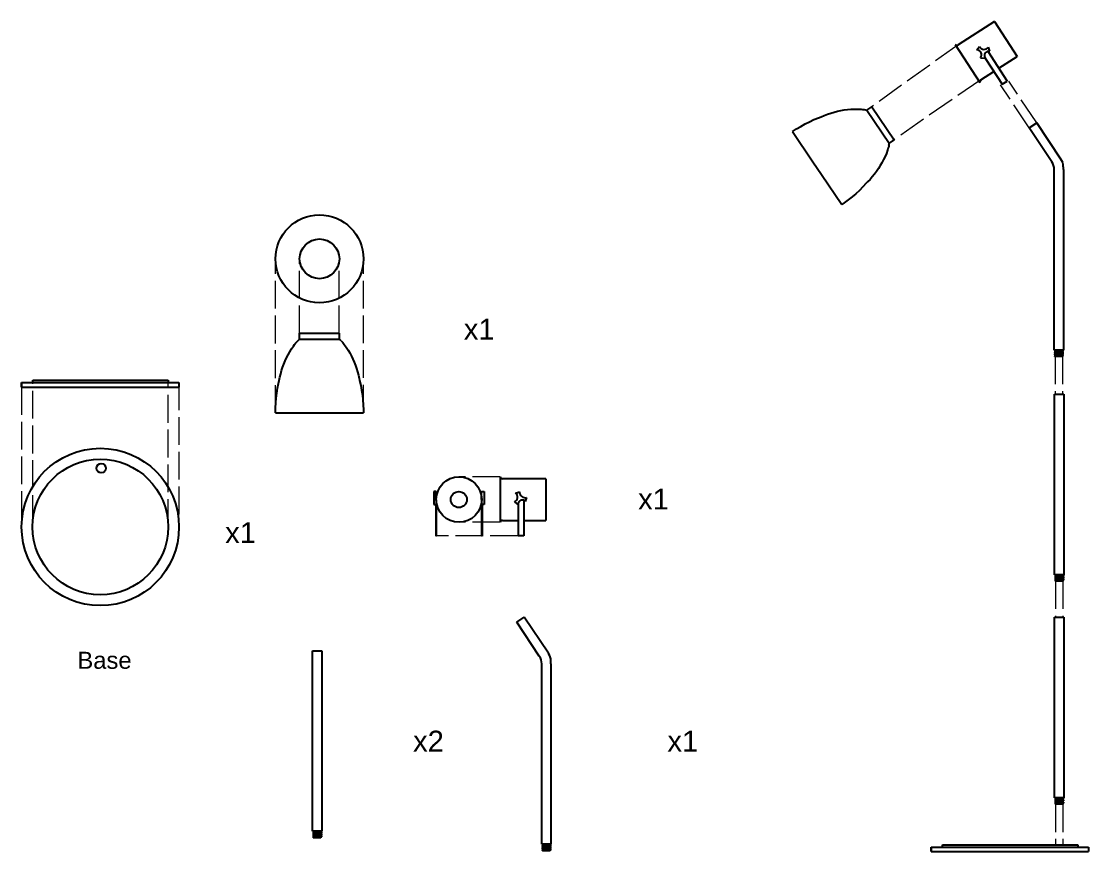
# Model space of a CAD drawing. Header units: millimetres. Extents: x -928 to -467, y 949 to 1586.
# Drawn here: x -927.7 to -466.6, y 1227 to 1585.7 of the extents above; entities that cross this region are included whole.
import ezdxf

# ---------------------------------------------------------------- set-up
doc = ezdxf.new("R2010")
doc.units = ezdxf.units.MM
doc.linetypes.add('ACAD_ISO02W100', pattern=[15, 12, -3])
doc.layers.add('Hektar', color=255, linetype='Continuous')
doc.layers.add('Linee di proiezione', color=3, linetype='ACAD_ISO02W100', lineweight=13)
doc.styles.get("Standard").update_dxf_attribs({"font": 'Arial.ttf'})

msp = doc.modelspace()

# ---------------------------------------------------------------- linework, layer by layer
at = {"layer": 'Hektar'}
for p, q in [((-507.29, 1585.71), (-523, 1575.58)), ((-507.29, 1585.71), (-497.53, 1570.59)), ((-524.27, 1575.71), (-513.63, 1559.23)), ((-514.89, 1573.37), (-513.78, 1574.85)), ((-510.19, 1572.79), (-501.82, 1559.91)), ((-509.33, 1572.8), (-509.82, 1574.53)), ((-513.29, 1569.99), (-511.3, 1569.78)), ((-511.3, 1569.78), (-511.36, 1569.96)), ((-511.33, 1569.87), (-506.11, 1561.84)), ((-505.44, 1565.48), (-497.53, 1570.59)), ((-513.24, 1560.45), (-507.58, 1564.1)), ((-506.11, 1561.84), (-503.96, 1558.52)), ((-503.96, 1558.52), (-501.82, 1559.91)), ((-562.44, 1547.36), (-560.3, 1548.8)), ((-562.39, 1547.34), (-552.78, 1533.14)), ((-560.3, 1548.8), (-550.66, 1534.57)), ((-492.26, 1539.65), (-489.02, 1541.81)), ((-478.63, 1526.23), (-489.02, 1541.81)), ((-594.57, 1538.06), (-585.76, 1525.07)), ((-482.55, 1525.03), (-492.26, 1539.65)), ((-550.66, 1534.57), (-552.78, 1533.14)), ((-585.76, 1525.07), (-582.05, 1519.61)), ((-477.49, 1521.71), (-477.49, 1522.91)), ((-582.05, 1519.61), (-573.24, 1506.61)), ((-481.49, 1443.71), (-481.49, 1521.71)), ((-477.49, 1521.71), (-477.49, 1443.71)), ((-807.62, 1448.41), (-807.62, 1450.99)), ((-807.62, 1450.99), (-790.42, 1450.99)), ((-807.58, 1448.44), (-790.42, 1448.44)), ((-790.42, 1450.99), (-790.42, 1448.44)), ((-477.49, 1443.71), (-481.49, 1443.71)), ((-477.67, 1443.53), (-481.28, 1443.13)), ((-481.06, 1440.9), (-481.06, 1443.71)), ((-477.89, 1443.71), (-477.89, 1440.9)), ((-477.67, 1443.53), (-477.67, 1443.41)), ((-477.67, 1443.41), (-481.28, 1443.01)), ((-477.67, 1443.17), (-481.28, 1442.77)), ((-481.28, 1443.13), (-481.28, 1443.01)), ((-477.67, 1443.04), (-481.28, 1442.65)), ((-477.67, 1442.81), (-481.28, 1442.41)), ((-481.28, 1442.77), (-481.28, 1442.65)), ((-477.67, 1442.68), (-481.28, 1442.29)), ((-477.67, 1442.49), (-481.28, 1442.1)), ((-481.28, 1442.41), (-481.28, 1442.29)), ((-477.67, 1442.37), (-481.28, 1441.97)), ((-477.67, 1442.16), (-481.28, 1441.76)), ((-481.28, 1442.1), (-481.28, 1441.97)), ((-477.67, 1442.03), (-481.28, 1441.63)), ((-477.67, 1441.8), (-481.28, 1441.4)), ((-481.28, 1441.76), (-481.28, 1441.63)), ((-477.67, 1441.67), (-481.28, 1441.28)), ((-477.67, 1441.48), (-481.28, 1441.08)), ((-481.28, 1441.4), (-481.28, 1441.28)), ((-477.67, 1441.35), (-481.28, 1440.96)), ((-481.28, 1441.08), (-481.28, 1440.96)), ((-477.89, 1440.9), (-481.06, 1440.9)), ((-477.67, 1443.17), (-477.67, 1443.04)), ((-477.67, 1442.81), (-477.67, 1442.68)), ((-477.67, 1442.49), (-477.67, 1442.37)), ((-477.67, 1442.16), (-477.67, 1442.03)), ((-477.67, 1441.8), (-477.67, 1441.67)), ((-477.67, 1441.48), (-477.67, 1441.35)), ((-927.67, 1429.7), (-927.67, 1427.7)), ((-927.67, 1427.7), (-927.67, 1429.7)), ((-927.67, 1429.7), (-859.67, 1429.7)), ((-922.78, 1429.69), (-922.78, 1430.69)), ((-922.78, 1430.69), (-864.34, 1430.69)), ((-864.34, 1430.69), (-864.34, 1429.7)), ((-859.67, 1429.7), (-859.7, 1427.7)), ((-927.69, 1427.7), (-859.7, 1427.7)), ((-481.28, 1346.63), (-481.28, 1424.63)), ((-481.28, 1424.63), (-477.28, 1424.63)), ((-477.28, 1424.63), (-477.28, 1346.63)), ((-817.93, 1416.59), (-802.23, 1416.6)), ((-802.23, 1416.6), (-795.63, 1416.61)), ((-795.63, 1416.61), (-779.93, 1416.62)), ((-720.79, 1388.91), (-720.85, 1369.29)), ((-701.1, 1388.04), (-719.8, 1388.1)), ((-701.1, 1388.04), (-701.16, 1370.04)), ((-748.45, 1382.51), (-749.52, 1382.51)), ((-749.52, 1382.51), (-749.52, 1376.9)), ((-748.45, 1379.06), (-748.45, 1382.51)), ((-748.45, 1379.04), (-748.45, 1363.43)), ((-728.87, 1379.14), (-728.87, 1382.6)), ((-728.87, 1382.6), (-727.79, 1382.6)), ((-728.87, 1379.14), (-728.87, 1363.43)), ((-728.87, 1379.14), (-728.83, 1379.14)), ((-727.79, 1382.6), (-727.79, 1376.98)), ((-714.2, 1381.84), (-712.46, 1382.47)), ((-709.86, 1378.32), (-709.32, 1380.04)), ((-749.52, 1376.9), (-748.45, 1376.9)), ((-748.66, 1376.9), (-748.66, 1363.43)), ((-727.79, 1376.98), (-728.87, 1376.98)), ((-728.6, 1376.98), (-728.6, 1363.43)), ((-714.71, 1378.13), (-713.15, 1376.87)), ((-713.15, 1376.87), (-713.11, 1377.05)), ((-713.13, 1376.96), (-713.13, 1367.38)), ((-710.58, 1378.78), (-710.58, 1363.43)), ((-719.86, 1370.1), (-713.13, 1370.08)), ((-710.58, 1370.07), (-701.16, 1370.04)), ((-713.13, 1367.38), (-713.13, 1363.43)), ((-748.66, 1363.43), (-748.44, 1363.43)), ((-728.68, 1363.43), (-728.87, 1363.43)), ((-710.58, 1363.43), (-713.1, 1363.43)), ((-477.28, 1346.63), (-481.28, 1346.63)), ((-480.85, 1343.82), (-480.85, 1346.63)), ((-477.67, 1346.63), (-477.67, 1343.82)), ((-477.46, 1346.45), (-481.06, 1346.06)), ((-477.46, 1346.33), (-481.06, 1345.93)), ((-477.46, 1346.09), (-481.06, 1345.7)), ((-481.06, 1346.06), (-481.06, 1345.93)), ((-477.46, 1345.97), (-481.06, 1345.57)), ((-477.46, 1345.73), (-481.06, 1345.33)), ((-481.06, 1345.7), (-481.06, 1345.57)), ((-477.46, 1345.61), (-481.06, 1345.21)), ((-477.46, 1345.42), (-481.06, 1345.02)), ((-481.06, 1345.33), (-481.06, 1345.21)), ((-477.46, 1345.29), (-481.06, 1344.89)), ((-477.46, 1345.08), (-481.06, 1344.68)), ((-481.06, 1345.02), (-481.06, 1344.89)), ((-477.46, 1344.95), (-481.06, 1344.56)), ((-477.46, 1344.72), (-481.06, 1344.33)), ((-481.06, 1344.68), (-481.06, 1344.56)), ((-477.46, 1344.6), (-481.06, 1344.2)), ((-477.46, 1344.4), (-481.06, 1344)), ((-481.06, 1344.33), (-481.06, 1344.2)), ((-477.46, 1344.27), (-481.06, 1343.88)), ((-481.06, 1344), (-481.06, 1343.88)), ((-477.67, 1343.82), (-480.85, 1343.82)), ((-477.46, 1346.45), (-477.46, 1346.33)), ((-477.46, 1346.09), (-477.46, 1345.97)), ((-477.46, 1345.73), (-477.46, 1345.61)), ((-477.46, 1345.42), (-477.46, 1345.29)), ((-477.46, 1345.08), (-477.46, 1344.95)), ((-477.46, 1344.72), (-477.46, 1344.6)), ((-477.46, 1344.4), (-477.46, 1344.27)), ((-713.67, 1326.08), (-710.43, 1328.24)), ((-700.03, 1312.66), (-710.43, 1328.24)), ((-481.28, 1250.26), (-481.28, 1328.26)), ((-481.28, 1328.26), (-477.28, 1328.26)), ((-477.28, 1328.26), (-477.28, 1250.26)), ((-703.96, 1311.46), (-713.67, 1326.08)), ((-801.93, 1235.76), (-801.93, 1313.76)), ((-801.93, 1313.76), (-797.93, 1313.76)), ((-797.93, 1313.76), (-797.93, 1235.76)), ((-702.9, 1230.14), (-702.9, 1308.14)), ((-698.9, 1308.14), (-698.9, 1309.34)), ((-698.9, 1308.14), (-698.9, 1230.14)), ((-477.28, 1250.26), (-481.28, 1250.26)), ((-477.46, 1250.08), (-481.06, 1249.68)), ((-477.46, 1249.95), (-481.06, 1249.55)), ((-480.85, 1247.45), (-480.85, 1250.26)), ((-477.67, 1250.26), (-477.67, 1247.45)), ((-477.46, 1250.08), (-477.46, 1249.95)), ((-477.46, 1249.72), (-481.06, 1249.32)), ((-481.06, 1249.68), (-481.06, 1249.55)), ((-477.46, 1249.59), (-481.06, 1249.19)), ((-477.46, 1249.35), (-481.06, 1248.96)), ((-481.06, 1249.32), (-481.06, 1249.19)), ((-477.46, 1249.23), (-481.06, 1248.83)), ((-477.46, 1249.04), (-481.06, 1248.64)), ((-481.06, 1248.96), (-481.06, 1248.83)), ((-477.46, 1248.91), (-481.06, 1248.52)), ((-477.46, 1248.7), (-481.06, 1248.31)), ((-481.06, 1248.64), (-481.06, 1248.52)), ((-477.46, 1248.58), (-481.06, 1248.18)), ((-477.46, 1248.35), (-481.06, 1247.95)), ((-481.06, 1248.31), (-481.06, 1248.18)), ((-477.46, 1248.22), (-481.06, 1247.82)), ((-477.46, 1248.02), (-481.06, 1247.63)), ((-481.06, 1247.95), (-481.06, 1247.82)), ((-477.46, 1247.9), (-481.06, 1247.5)), ((-481.06, 1247.63), (-481.06, 1247.5)), ((-477.67, 1247.45), (-480.85, 1247.45)), ((-477.46, 1249.72), (-477.46, 1249.59)), ((-477.46, 1249.35), (-477.46, 1249.23)), ((-477.46, 1249.04), (-477.46, 1248.91)), ((-477.46, 1248.7), (-477.46, 1248.58)), ((-477.46, 1248.35), (-477.46, 1248.22)), ((-477.46, 1248.02), (-477.46, 1247.9)), ((-797.93, 1235.76), (-801.93, 1235.76)), ((-798.11, 1235.58), (-801.71, 1235.18)), ((-798.11, 1235.46), (-801.71, 1235.06)), ((-798.11, 1235.22), (-801.71, 1234.82)), ((-801.71, 1235.18), (-801.71, 1235.06)), ((-798.11, 1235.09), (-801.71, 1234.7)), ((-798.11, 1234.86), (-801.71, 1234.46)), ((-801.71, 1234.82), (-801.71, 1234.7)), ((-798.11, 1234.73), (-801.71, 1234.34)), ((-798.11, 1234.54), (-801.71, 1234.15)), ((-801.71, 1234.46), (-801.71, 1234.34)), ((-798.11, 1234.42), (-801.71, 1234.02)), ((-798.11, 1234.21), (-801.71, 1233.81)), ((-801.71, 1234.15), (-801.71, 1234.02)), ((-798.11, 1234.08), (-801.71, 1233.68)), ((-798.11, 1233.85), (-801.71, 1233.45)), ((-801.71, 1233.81), (-801.71, 1233.68)), ((-798.11, 1233.72), (-801.71, 1233.33)), ((-798.11, 1233.53), (-801.71, 1233.13)), ((-801.71, 1233.45), (-801.71, 1233.33)), ((-798.11, 1233.4), (-801.71, 1233.01)), ((-801.71, 1233.13), (-801.71, 1233.01)), ((-801.5, 1232.95), (-801.5, 1235.76)), ((-798.32, 1232.95), (-801.5, 1232.95)), ((-798.32, 1235.76), (-798.32, 1232.95)), ((-798.11, 1235.58), (-798.11, 1235.46)), ((-798.11, 1235.22), (-798.11, 1235.09)), ((-798.11, 1234.86), (-798.11, 1234.73)), ((-798.11, 1234.54), (-798.11, 1234.42)), ((-798.11, 1234.21), (-798.11, 1234.08)), ((-798.11, 1233.85), (-798.11, 1233.72)), ((-798.11, 1233.53), (-798.11, 1233.4)), ((-698.9, 1230.14), (-702.9, 1230.14)), ((-699.08, 1229.96), (-702.69, 1229.56)), ((-699.08, 1229.84), (-702.69, 1229.44)), ((-699.08, 1229.6), (-702.69, 1229.2)), ((-702.69, 1229.56), (-702.69, 1229.44)), ((-699.08, 1229.47), (-702.69, 1229.08)), ((-699.08, 1229.24), (-702.69, 1228.84)), ((-702.69, 1229.2), (-702.69, 1229.08)), ((-699.08, 1229.11), (-702.69, 1228.72)), ((-699.08, 1228.92), (-702.69, 1228.53)), ((-702.69, 1228.84), (-702.69, 1228.72)), ((-699.08, 1228.8), (-702.69, 1228.4)), ((-699.08, 1228.59), (-702.69, 1228.19)), ((-702.69, 1228.53), (-702.69, 1228.4)), ((-699.08, 1228.46), (-702.69, 1228.06)), ((-699.08, 1228.23), (-702.69, 1227.83)), ((-702.69, 1228.19), (-702.69, 1228.06)), ((-699.08, 1228.11), (-702.69, 1227.71)), ((-699.08, 1227.91), (-702.69, 1227.51)), ((-702.69, 1227.83), (-702.69, 1227.71)), ((-699.08, 1227.78), (-702.69, 1227.39)), ((-702.69, 1227.51), (-702.69, 1227.39)), ((-702.47, 1227.33), (-702.47, 1230.14)), ((-699.3, 1227.33), (-702.47, 1227.33)), ((-699.3, 1230.14), (-699.3, 1227.33)), ((-699.08, 1229.96), (-699.08, 1229.84)), ((-699.08, 1229.6), (-699.08, 1229.47)), ((-699.08, 1229.24), (-699.08, 1229.11)), ((-699.08, 1228.92), (-699.08, 1228.8)), ((-699.08, 1228.59), (-699.08, 1228.46)), ((-699.08, 1228.23), (-699.08, 1228.11)), ((-699.08, 1227.91), (-699.08, 1227.78)), ((-534.61, 1226.97), (-466.61, 1226.97)), ((-534.58, 1228.97), (-534.58, 1226.97)), ((-534.58, 1226.97), (-534.58, 1228.97)), ((-534.58, 1228.97), (-466.58, 1228.97)), ((-529.69, 1228.97), (-529.69, 1229.97)), ((-529.69, 1229.97), (-471.25, 1229.97)), ((-471.25, 1229.97), (-471.25, 1228.97)), ((-466.58, 1228.97), (-466.61, 1226.97))]:
    msp.add_line(p, q, dxfattribs=at)
for points in [[(-582.16, 1544.49), (-580.8, 1545.07), (-579.42, 1545.6), (-578.01, 1546.08), (-576.59, 1546.5), (-575.15, 1546.86), (-573.7, 1547.16), (-572.24, 1547.41), (-570.77, 1547.59), (-569.3, 1547.72), (-567.82, 1547.79), (-566.34, 1547.8), (-565.48, 1547.77)], [(-565.48, 1547.77), (-564.87, 1547.74), (-564.25, 1547.68), (-563.65, 1547.6), (-563.04, 1547.49), (-562.44, 1547.36), (-562.39, 1547.34)], [(-594.57, 1538.06), (-592.8, 1539.24), (-590.99, 1540.35), (-589.13, 1541.39), (-587.23, 1542.36), (-585.3, 1543.24), (-583.33, 1544.05), (-582.16, 1544.49)], [(-552.9, 1532.03), (-552.99, 1531.65), (-553.14, 1531.05), (-553.32, 1530.46), (-553.46, 1530.05)], [(-553.46, 1530.05), (-553.98, 1528.66), (-554.56, 1527.3), (-555.19, 1525.96), (-555.88, 1524.65), (-556.62, 1523.36), (-557.41, 1522.11), (-558.25, 1520.89), (-559.13, 1519.7), (-560.07, 1518.55), (-561.05, 1517.44), (-562.07, 1516.37), (-562.68, 1515.77)], [(-562.68, 1515.77), (-564.12, 1514.2), (-565.63, 1512.7), (-567.19, 1511.25), (-568.81, 1509.87), (-570.48, 1508.56), (-572.2, 1507.31), (-573.24, 1506.61)], [(-809.67, 1446.13), (-809.29, 1446.62), (-808.9, 1447.09), (-808.49, 1447.55), (-808.06, 1447.99), (-807.62, 1448.41), (-807.58, 1448.44)], [(-816.3, 1430.47), (-816.02, 1431.93), (-815.68, 1433.37), (-815.29, 1434.8), (-814.84, 1436.21), (-814.33, 1437.6), (-813.77, 1438.97), (-813.15, 1440.32), (-812.48, 1441.64), (-811.76, 1442.93), (-810.99, 1444.2), (-810.17, 1445.43), (-809.67, 1446.13)], [(-789.57, 1447.71), (-789.31, 1447.43), (-788.9, 1446.97), (-788.51, 1446.49), (-788.25, 1446.15)], [(-788.25, 1446.15), (-787.39, 1444.94), (-786.59, 1443.69), (-785.84, 1442.42), (-785.13, 1441.11), (-784.49, 1439.78), (-783.89, 1438.42), (-783.35, 1437.05), (-782.86, 1435.65), (-782.43, 1434.23), (-782.06, 1432.79), (-781.75, 1431.35), (-781.59, 1430.5)], [(-817.93, 1416.59), (-817.92, 1418.72), (-817.82, 1420.84), (-817.64, 1422.96), (-817.37, 1425.07), (-817.02, 1427.17), (-816.59, 1429.26), (-816.3, 1430.47)], [(-781.59, 1430.5), (-781.11, 1428.43), (-780.7, 1426.34), (-780.38, 1424.24), (-780.15, 1422.13), (-780, 1420), (-779.93, 1417.88), (-779.93, 1416.62)]]:
    msp.add_lwpolyline(points, dxfattribs=at)
at = {"layer": 'Hektar', "linetype": 'Continuous'}
for radius in [19.01, 8.58]:
    msp.add_circle((-798.92, 1483.1), radius, dxfattribs=at)
at = {"layer": 'Hektar'}
for centre, radius in [((-893.63, 1367.26), 34), ((-893.63, 1367.26), 29.29), ((-893.24, 1392.63), 2.03), ((-738.64, 1379.1), 9.81), ((-738.72, 1379.11), 3.46)]:
    msp.add_circle(centre, radius, dxfattribs=at)
for centre, radius, start, end in [((-523.51, 1576.74), 1.27, 233.6063, 293.9131), ((-514.96, 1571.27), 2.1, 322.3307, 88.1898), ((-511.69, 1575.96), 2.36, 207.9868, 322.6552), ((-509.76, 1570.96), 1.89, 76.7926, 212.0011), ((-507.16, 1557.84), 6.62, 156.735, 167.8051), ((-554.99, 1532.82), 2.23, 339.1708, 8.1654), ((-486.55, 1521.94), 5.06, 357.4613, 37.7319), ((-482.63, 1523.13), 5.06, 357.4613, 37.7319), ((-791.4, 1446.43), 2.23, 35.074, 64.0686), ((-719.82, 1389.09), 0.989, 190.5694, 270.9202), ((-715.4, 1380.11), 2.1, 289.3158, 55.1749), ((-711.22, 1377.02), 1.89, 43.7777, 178.9862), ((-710.12, 1382.26), 2.36, 174.9719, 289.6403), ((-719.88, 1369.11), 0.989, 89.0798, 169.4306), ((-707.96, 1308.37), 5.06, 357.4613, 37.7319), ((-704.04, 1309.56), 5.06, 357.4613, 37.7319)]:
    msp.add_arc(centre, radius, start, end, dxfattribs=at)
at = {"layer": 'Linee di proiezione'}
for p, q in [((-523, 1575.58), (-561.37, 1548.08)), ((-513.24, 1560.45), (-552.78, 1533.14)), ((-489.02, 1541.81), (-501.11, 1559.93)), ((-492.26, 1539.65), (-504.66, 1558.32)), ((-817.93, 1416.59), (-817.93, 1483.11)), ((-807.61, 1450.99), (-807.49, 1483.13)), ((-790.42, 1450.99), (-790.34, 1483.08)), ((-779.93, 1416.62), (-779.93, 1482.17)), ((-481.06, 1440.9), (-481.06, 1424.63)), ((-477.89, 1440.9), (-477.89, 1424.63)), ((-922.78, 1369.05), (-922.78, 1429.69)), ((-864.34, 1367.31), (-864.34, 1429.69)), ((-859.67, 1429.7), (-859.67, 1365.71)), ((-927.67, 1427.7), (-927.74, 1367.2)), ((-720.79, 1388.91), (-738.67, 1388.91)), ((-720.85, 1369.29), (-738.7, 1369.29)), ((-713.13, 1363.43), (-748.44, 1363.43)), ((-480.85, 1343.82), (-480.85, 1328.26)), ((-477.67, 1343.82), (-477.67, 1328.26)), ((-480.85, 1247.45), (-480.85, 1229.97)), ((-477.67, 1247.45), (-477.67, 1229.97))]:
    msp.add_line(p, q, dxfattribs=at)

# ---------------------------------------------------------------- texts
at = {"insert": (-903.52, 1313.34), "char_height": 7.356, "attachment_point": 1}
msp.add_mtext_dynamic_manual_height_columns('Base', width=58.3069, gutter_width=1, heights=[0], dxfattribs=at)
at = {"layer": 'Hektar'}
note = msp.add_mtext_dynamic_manual_height_columns('x1\\P', width=25.4117, gutter_width=1, heights=[4.12, 0], dxfattribs=dict(at, insert=(-762.96, 1457.22), char_height=9.001, attachment_point=1))
note = msp.add_mtext_dynamic_manual_height_columns('x1\\P', width=25.4117, gutter_width=1, heights=[4.12, 0], dxfattribs=dict(at, insert=(-687.66, 1383.82), char_height=9.001, attachment_point=1))
at = {"layer": 'Hektar', "insert": (-839.67, 1369.3), "char_height": 9.001, "attachment_point": 1}
msp.add_mtext_dynamic_manual_height_columns('x1', width=19.3884, gutter_width=1, heights=[4.12], dxfattribs=at)
at = {"layer": 'Hektar'}
note = msp.add_mtext_dynamic_manual_height_columns('x2\\P', width=25.4117, gutter_width=1, heights=[4.12, 0], dxfattribs=dict(at, insert=(-784.87, 1279.24), char_height=9.001, attachment_point=1))
note = msp.add_mtext_dynamic_manual_height_columns('x1\\P', width=25.4117, gutter_width=1, heights=[4.12, 0], dxfattribs=dict(at, insert=(-674.98, 1279.24), char_height=9.001, attachment_point=1))

doc.saveas('drawing.dxf')
